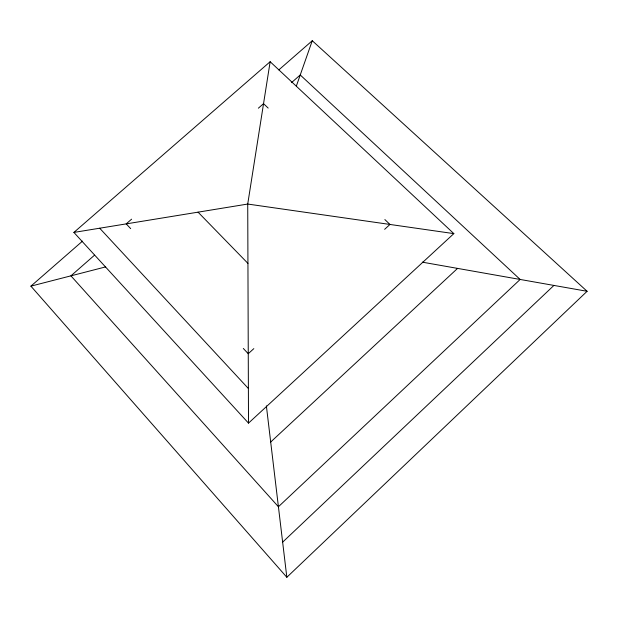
<?xml version="1.0" encoding="UTF-8"?>
<svg xmlns="http://www.w3.org/2000/svg" width="618" height="618" viewBox="0 0 618 618"><rect width="100%" height="100%" fill="white"/><g stroke="black" fill="none" stroke-linecap="round" stroke-linejoin="round"><path stroke-width="0.93" d="M270.151 61.715L247.725 204.048L248.506 423.129L453.844 233.619L270.151 61.715L73.897 232.422L248.506 423.129M296.377 85.979L312.268 40.726L587.1 291.294L286.837 577.274L30.9 286.149L82.518 241.12M282.642 542.148L553.921 285.423M270.692 442.017L457.575 268.39M253.828 348.637L248.258 353.72L243.322 348.467M384.635 229.324L389.973 224.458L384.875 219.575M131.603 219.166L126.219 223.878L130.684 228.637M258.37 108.189L263.546 103.662L268.173 108.088M94.5 255.195L70.923 275.844L278.417 506.745L520.155 279.46L300.24 74.971L291.464 82.657M278.826 69.896L312.268 40.726M30.9 286.149L105.693 266.891M73.897 232.422L247.725 204.048L453.844 233.619M422.318 262.163L587.1 291.294M198.054 212.159L247.934 263.384M99.683 228.212L248.382 388.513M266.373 405.864L286.837 577.274"/></g></svg>
